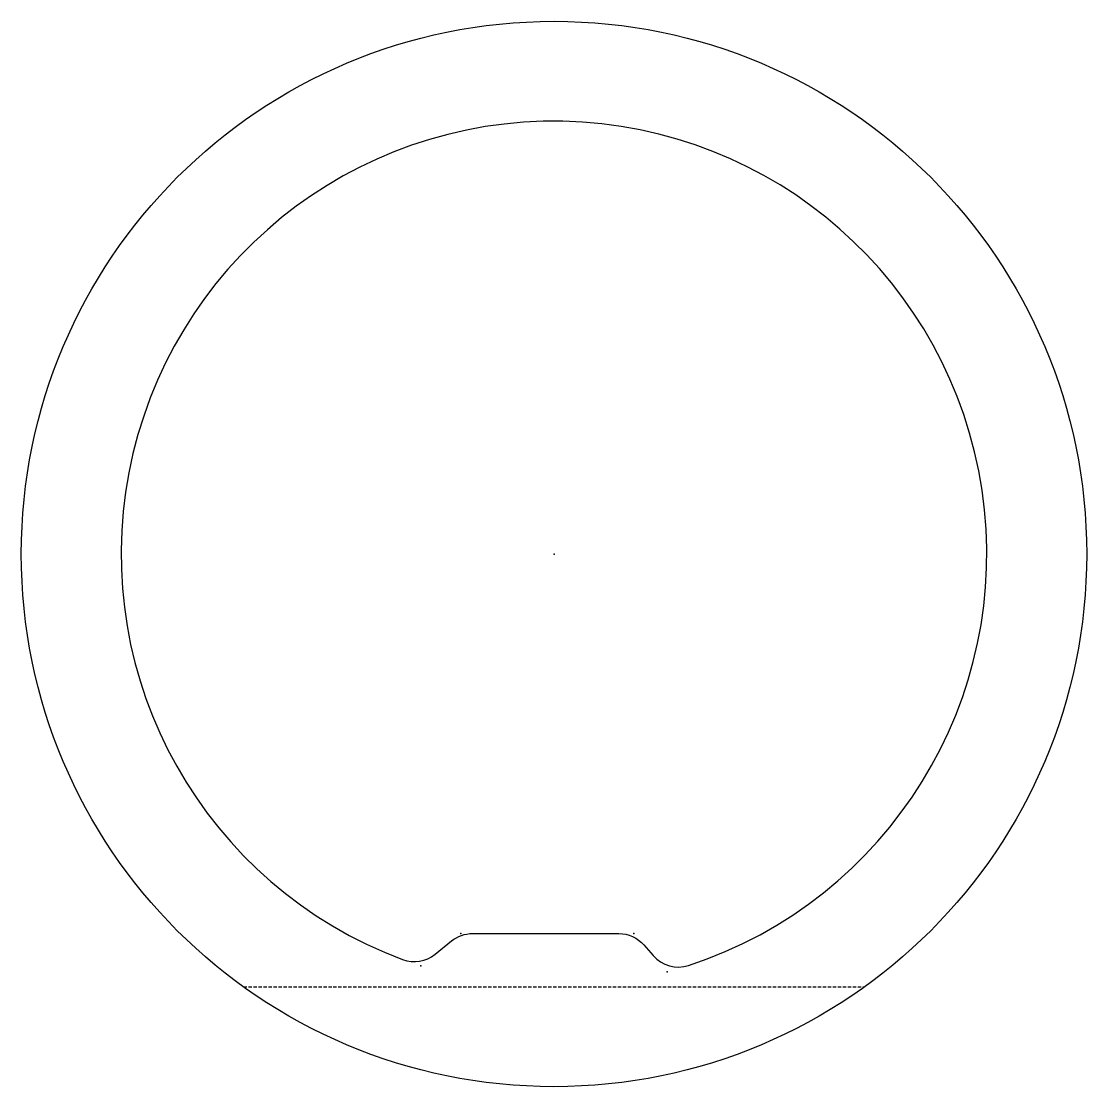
# Model space of a CAD drawing. Header units: millimetres. Extents: x -80 to 80, y -80 to 80.
import ezdxf

# ---------------------------------------------------------------- set-up
doc = ezdxf.new("R2010")
doc.units = ezdxf.units.MM
doc.linetypes.add('DASHED', pattern=[0.75, 0.5, -0.25])
doc.layers.get('0').update_dxf_attribs({"linetype": 'CONTINUOUS'})

msp = doc.modelspace()

# ---------------------------------------------------------------- linework, layer by layer
at = {"linetype": 'DASHED'}
msp.add_line((-46.64, -65), (46.64, -65), dxfattribs=at)
msp.add_lwpolyline([(-17.84, -60.1), (-15.37, -58.11, -0.171517), (-12.23, -57), (9.73, -57, -0.216799), (13.49, -58.72), (14.89, -60.31, 0.301175), (20.21, -61.78, 5.883794), (-22.73, -60.9, 0.265138)], format="xyb", close=True)
msp.add_circle((0, 0), 80)
for p in [(0, 0), (-14, -57), (12, -57), (-20, -61.85), (17, -62.74)]:
    msp.add_point(p)

doc.saveas('drawing.dxf')
